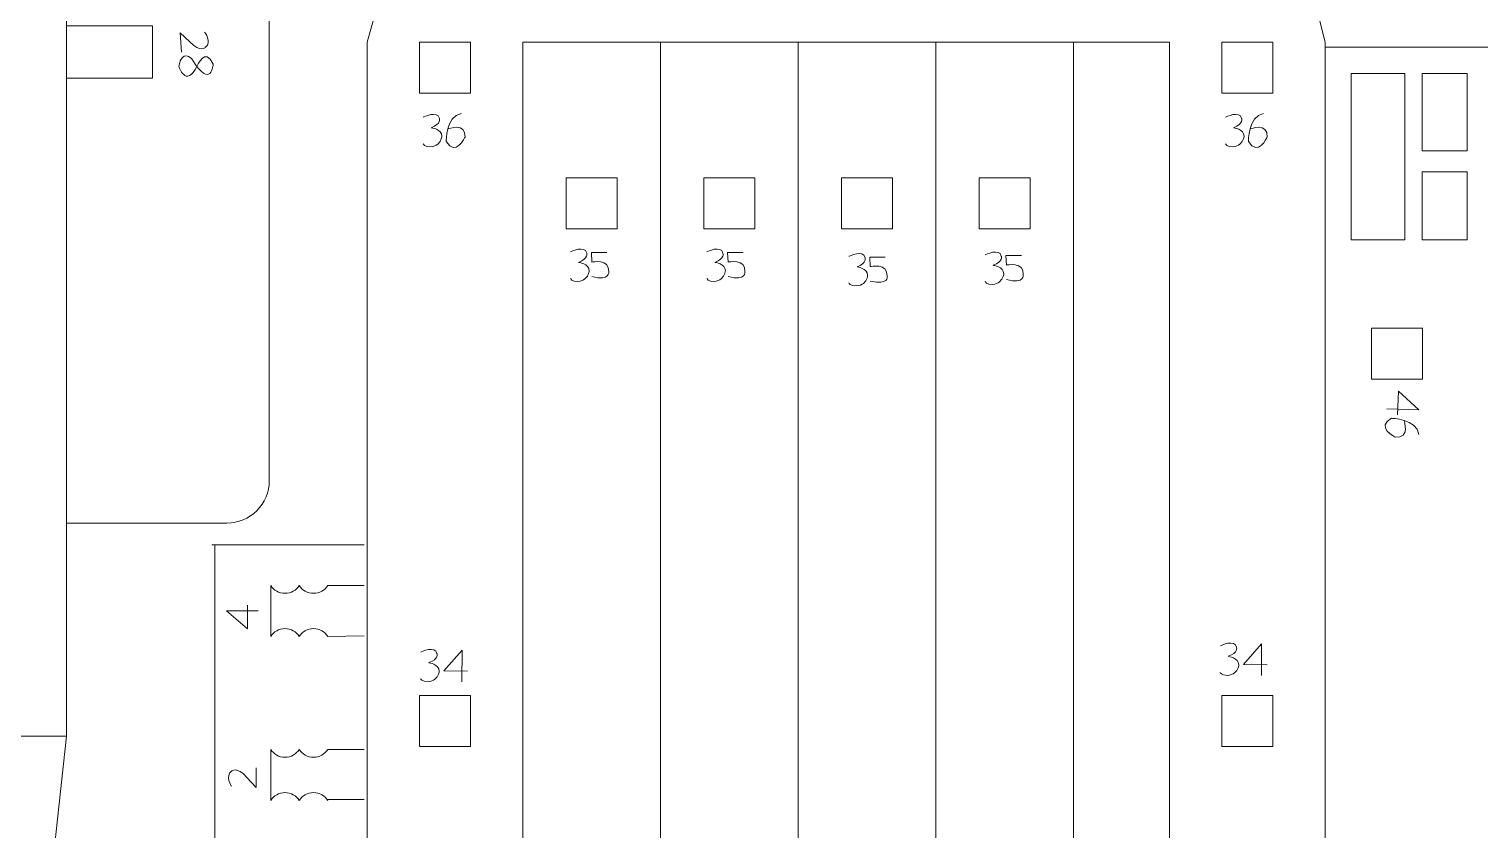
# Model space of a CAD drawing. Header units: centimetres. Extents: x -25 to 25, y -32.5 to 32.5.
# Drawn here: x -1.79 to 6.76, y -24.78 to -20.06 of the extents above; entities that cross this region are included whole.
import ezdxf

# ---------------------------------------------------------------- set-up
doc = ezdxf.new("R2010")
doc.units = ezdxf.units.CM
doc.header["$MEASUREMENT"] = 0
doc.layers.add('Capa 1', color=7, linetype='Continuous')

msp = doc.modelspace()

# ---------------------------------------------------------------- linework, layer by layer
at = {"layer": 'Capa 1', "color": 250, "lineweight": 9}
for points, knots in [([(-1.57042, -22.97459), (-1.57042, -22.97459), (-0.62509, -22.97459), (-0.62509, -22.97459), (-0.62509, -22.97459), (-0.55883, -22.97455), (-0.49531, -22.94818), (-0.44849, -22.9013), (-0.44849, -22.9013), (-0.40167, -22.85443), (-0.37539, -22.79118), (-0.37543, -22.72492), (-0.37543, -22.72492), (-0.37543, -22.72492), (-0.37543, -19.30826), (-0.37543, -19.30826), (-0.37543, -19.30826), (0.28227, -19.08095), (0.95376, -19.01668), (0.95376, -18.59109), (0.95376, -18.59109), (0.95376, -18.59109), (0.95376, -18.59108), (0.95376, -18.59108), (0.95376, -18.59108), (0.95376, -18.17628), (0.24364, -18.03013), (-0.37543, -17.7979), (-0.37543, -17.7979), (-0.37543, -17.7979), (-0.37543, -14.36634), (-0.37543, -14.36634), (-0.37543, -14.36634), (-0.37547, -14.30009), (-0.40183, -14.23656), (-0.44872, -14.18975), (-0.44872, -14.18975), (-0.49559, -14.14292), (-0.62702, -14.11664), (-0.69328, -14.11669)], [0, 0, 0, 0, 0.0909091, 0.0909091, 0.0909091, 0.0909091, 0.1818182, 0.1818182, 0.1818182, 0.1818182, 0.2727273, 0.2727273, 0.2727273, 0.2727273, 0.3636364, 0.3636364, 0.3636364, 0.3636364, 0.4545455, 0.4545455, 0.4545455, 0.4545455, 0.5454545, 0.5454545, 0.5454545, 0.5454545, 0.6363636, 0.6363636, 0.6363636, 0.6363636, 0.7272727, 0.7272727, 0.7272727, 0.7272727, 0.8181818, 0.8181818, 0.8181818, 0.8181818, 1, 1, 1, 1]), ([(-1.57042, -24.22994), (-1.57042, -24.22994), (-1.57042, -19.60774), (-1.57042, -19.60774), (-1.57042, -19.60774), (-1.57042, -19.60774), (-3.52483, -19.60774), (-3.52483, -19.60774), (-3.52483, -19.60774), (-3.52483, -19.60774), (-3.52483, -20.39944), (-3.52483, -20.39944), (-3.52483, -20.39944), (-3.52483, -20.39944), (-7.08249, -20.39944), (-7.08249, -20.39944), (-7.08249, -20.39944), (-7.08249, -20.39944), (-7.08249, -19.60774), (-7.08249, -19.60774), (-7.08249, -19.60774), (-7.08249, -19.60774), (-9.03691, -19.60774), (-9.03691, -19.60774), (-9.03691, -19.60774), (-9.03691, -19.60774), (-9.03691, -24.22994), (-9.03691, -24.22994)], [0, 0, 0, 0, 0.125, 0.125, 0.125, 0.125, 0.25, 0.25, 0.25, 0.25, 0.375, 0.375, 0.375, 0.375, 0.5, 0.5, 0.5, 0.5, 0.625, 0.625, 0.625, 0.625, 0.75, 0.75, 0.75, 0.75, 1, 1, 1, 1]), ([(-1.57042, -20.04519), (-1.57042, -20.04519), (-1.06251, -20.04519), (-1.06251, -20.04519), (-1.06251, -20.04519), (-1.06251, -20.04519), (-1.06251, -20.35407), (-1.06251, -20.35407), (-1.06251, -20.35407), (-1.06251, -20.35407), (-1.57042, -20.35407), (-1.57042, -20.35407)], [0, 0, 0, 0, 0.25, 0.25, 0.25, 0.25, 0.5, 0.5, 0.5, 0.5, 1, 1, 1, 1]), ([(-2.08777, -28.99107), (-2.08777, -28.99107), (-1.57042, -24.22994), (-1.57042, -24.22994), (-1.57042, -24.22994), (-1.57042, -24.22994), (-9.03691, -24.22994), (-9.03691, -24.22994), (-9.03691, -24.22994), (-9.03691, -24.22994), (-8.51955, -28.99107), (-8.51955, -28.99107), (-8.51955, -28.99107), (-8.51955, -28.99107), (-2.08777, -28.99107), (-2.08777, -28.99107)], [0, 0, 0, 0, 0.2, 0.2, 0.2, 0.2, 0.4, 0.4, 0.4, 0.4, 0.6, 0.6, 0.6, 0.6, 1, 1, 1, 1])]:
    msp.add_open_spline(points, degree=3, knots=knots, dxfattribs=at)
at = {"layer": 'Capa 1', "color": 250, "lineweight": 18}
for points, knots in [([(5.84744, -20.14103), (5.84744, -20.14103), (5.70944, -19.59283), (5.70944, -19.59283), (5.70944, -19.59283), (5.70944, -19.59283), (4.48921, -18.00671), (4.48921, -18.00671), (4.48921, -18.00671), (4.48921, -18.00671), (3.52347, -17.04097), (3.52347, -17.04097), (3.52347, -17.04097), (3.52347, -17.04097), (3.47654, -16.99404), (3.47654, -16.99404), (3.47654, -16.99404), (3.47654, -16.99404), (3.47654, -15.46726), (3.47654, -15.46726), (3.47654, -15.46726), (3.47654, -15.46726), (2.5726, -15.46726), (2.5726, -15.46726), (2.5726, -15.46726), (2.5726, -15.46726), (2.5726, -16.99404), (2.5726, -16.99404), (2.5726, -16.99404), (2.5726, -16.99404), (2.52567, -17.04097), (2.52567, -17.04097), (2.52567, -17.04097), (2.52567, -17.04097), (1.63114, -17.9355), (1.63114, -17.9355), (1.63114, -17.9355), (1.63114, -17.9355), (0.36176, -19.56899), (0.36176, -19.56899), (0.36176, -19.56899), (0.36176, -19.56899), (0.2017, -20.14103), (0.2017, -20.14103)], [0, 0, 0, 0, 0.0833333, 0.0833333, 0.0833333, 0.0833333, 0.1666667, 0.1666667, 0.1666667, 0.1666667, 0.25, 0.25, 0.25, 0.25, 0.3333333, 0.3333333, 0.3333333, 0.3333333, 0.4166667, 0.4166667, 0.4166667, 0.4166667, 0.5, 0.5, 0.5, 0.5, 0.5833333, 0.5833333, 0.5833333, 0.5833333, 0.6666667, 0.6666667, 0.6666667, 0.6666667, 0.75, 0.75, 0.75, 0.75, 0.8333333, 0.8333333, 0.8333333, 0.8333333, 1, 1, 1, 1]), ([(0.2017, -20.14103), (0.2017, -20.14103), (0.2017, -27.04807), (0.2017, -27.04807), (0.2017, -27.04807), (0.2017, -27.04807), (0.2017, -27.69552), (0.2017, -27.69552), (0.2017, -27.69552), (0.2017, -27.69552), (0.2017, -28.5121), (0.2017, -28.5121), (0.2017, -28.5121), (0.2017, -28.5121), (0.51031, -28.5121), (0.51031, -28.5121), (0.51031, -28.5121), (0.51031, -28.5121), (0.51031, -28.8121), (0.51031, -28.8121)], [0, 0, 0, 0, 0.1666667, 0.1666667, 0.1666667, 0.1666667, 0.3333333, 0.3333333, 0.3333333, 0.3333333, 0.5, 0.5, 0.5, 0.5, 0.6666667, 0.6666667, 0.6666667, 0.6666667, 1, 1, 1, 1]), ([(0.81031, -20.44103), (0.81031, -20.44103), (0.81031, -20.14103), (0.81031, -20.14103), (0.81031, -20.14103), (0.81031, -20.14103), (0.51031, -20.14103), (0.51031, -20.14103), (0.51031, -20.14103), (0.51031, -20.14103), (0.51031, -20.44103), (0.51031, -20.44103), (0.51031, -20.44103), (0.51031, -20.44103), (0.81031, -20.44103), (0.81031, -20.44103)], [0, 0, 0, 0, 0.2, 0.2, 0.2, 0.2, 0.4, 0.4, 0.4, 0.4, 0.6, 0.6, 0.6, 0.6, 1, 1, 1, 1]), ([(0.81031, -28.8121), (0.81031, -28.8121), (0.81031, -28.5121), (0.81031, -28.5121), (0.81031, -28.5121), (0.81031, -28.5121), (1.11892, -28.5121), (1.11892, -28.5121), (1.11892, -28.5121), (1.11892, -28.5121), (1.11892, -27.69552), (1.11892, -27.69552), (1.11892, -27.69552), (1.11892, -27.69552), (1.11892, -27.04807), (1.11892, -27.04807), (1.11892, -27.04807), (1.11892, -27.04807), (1.11892, -20.14103), (1.11892, -20.14103), (1.11892, -20.14103), (1.11892, -20.14103), (4.93022, -20.14103), (4.93022, -20.14103), (4.93022, -20.14103), (4.93022, -20.14103), (4.93022, -27.04807), (4.93022, -27.04807), (4.93022, -27.04807), (4.93022, -27.04807), (4.93022, -27.69552), (4.93022, -27.69552), (4.93022, -27.69552), (4.93022, -27.69552), (4.93022, -28.5121), (4.93022, -28.5121), (4.93022, -28.5121), (4.93022, -28.5121), (5.23883, -28.5121), (5.23883, -28.5121), (5.23883, -28.5121), (5.23883, -28.5121), (5.23883, -28.8121), (5.23883, -28.8121)], [0, 0, 0, 0, 0.0833333, 0.0833333, 0.0833333, 0.0833333, 0.1666667, 0.1666667, 0.1666667, 0.1666667, 0.25, 0.25, 0.25, 0.25, 0.3333333, 0.3333333, 0.3333333, 0.3333333, 0.4166667, 0.4166667, 0.4166667, 0.4166667, 0.5, 0.5, 0.5, 0.5, 0.5833333, 0.5833333, 0.5833333, 0.5833333, 0.6666667, 0.6666667, 0.6666667, 0.6666667, 0.75, 0.75, 0.75, 0.75, 0.8333333, 0.8333333, 0.8333333, 0.8333333, 1, 1, 1, 1]), ([(1.11892, -28.49597), (1.11892, -28.49597), (1.93031, -28.49597), (1.93031, -28.49597), (1.93031, -28.49597), (1.93031, -28.49597), (1.93031, -20.14103), (1.93031, -20.14103)], [0, 0, 0, 0, 0.3333333, 0.3333333, 0.3333333, 0.3333333, 1, 1, 1, 1]), ([(1.93031, -28.49597), (1.93031, -28.49597), (2.7417, -28.49597), (2.7417, -28.49597), (2.7417, -28.49597), (2.7417, -28.49597), (2.7417, -20.14103), (2.7417, -20.14103)], [0, 0, 0, 0, 0.3333333, 0.3333333, 0.3333333, 0.3333333, 1, 1, 1, 1]), ([(2.7417, -28.49597), (2.7417, -28.49597), (3.55309, -28.49597), (3.55309, -28.49597), (3.55309, -28.49597), (3.55309, -28.49597), (3.55309, -20.14103), (3.55309, -20.14103)], [0, 0, 0, 0, 0.3333333, 0.3333333, 0.3333333, 0.3333333, 1, 1, 1, 1]), ([(3.55309, -28.49597), (3.55309, -28.49597), (4.36448, -28.49597), (4.36448, -28.49597), (4.36448, -28.49597), (4.36448, -28.49597), (4.36448, -20.14103), (4.36448, -20.14103)], [0, 0, 0, 0, 0.3333333, 0.3333333, 0.3333333, 0.3333333, 1, 1, 1, 1]), ([(5.53883, -20.44103), (5.53883, -20.44103), (5.53883, -20.14103), (5.53883, -20.14103), (5.53883, -20.14103), (5.53883, -20.14103), (5.23883, -20.14103), (5.23883, -20.14103), (5.23883, -20.14103), (5.23883, -20.14103), (5.23883, -20.44103), (5.23883, -20.44103), (5.23883, -20.44103), (5.23883, -20.44103), (5.53883, -20.44103), (5.53883, -20.44103)], [0, 0, 0, 0, 0.2, 0.2, 0.2, 0.2, 0.4, 0.4, 0.4, 0.4, 0.6, 0.6, 0.6, 0.6, 1, 1, 1, 1]), ([(5.53883, -28.8121), (5.53883, -28.8121), (5.53883, -28.5121), (5.53883, -28.5121), (5.53883, -28.5121), (5.53883, -28.5121), (5.84744, -28.5121), (5.84744, -28.5121), (5.84744, -28.5121), (5.84744, -28.5121), (5.84744, -27.69552), (5.84744, -27.69552), (5.84744, -27.69552), (5.84744, -27.69552), (5.84744, -27.04807), (5.84744, -27.04807), (5.84744, -27.04807), (5.84744, -27.04807), (5.84744, -20.14103), (5.84744, -20.14103)], [0, 0, 0, 0, 0.1666667, 0.1666667, 0.1666667, 0.1666667, 0.3333333, 0.3333333, 0.3333333, 0.3333333, 0.5, 0.5, 0.5, 0.5, 0.6666667, 0.6666667, 0.6666667, 0.6666667, 1, 1, 1, 1]), ([(5.84744, -28.5121), (5.84744, -28.5121), (6.83522, -28.5121), (6.83522, -28.5121), (6.83522, -28.5121), (6.83522, -28.5121), (6.83522, -20.17031), (6.83522, -20.17031), (6.83522, -20.17031), (6.83522, -20.17031), (5.84744, -20.17031), (5.84744, -20.17031)], [0, 0, 0, 0, 0.25, 0.25, 0.25, 0.25, 0.5, 0.5, 0.5, 0.5, 1, 1, 1, 1]), ([(5.99957, -21.30568), (5.99957, -21.30568), (5.99957, -20.32672), (5.99957, -20.32672), (5.99957, -20.32672), (5.99957, -20.32672), (6.31707, -20.32672), (6.31707, -20.32672), (6.31707, -20.32672), (6.31707, -20.32672), (6.31707, -21.30568), (6.31707, -21.30568), (6.31707, -21.30568), (6.31707, -21.30568), (5.99957, -21.30568), (5.99957, -21.30568)], [0, 0, 0, 0, 0.2, 0.2, 0.2, 0.2, 0.4, 0.4, 0.4, 0.4, 0.6, 0.6, 0.6, 0.6, 1, 1, 1, 1]), ([(6.68308, -20.32672), (6.68308, -20.32672), (6.68308, -20.78092), (6.68308, -20.78092), (6.68308, -20.78092), (6.68308, -20.78092), (6.4185, -20.78092), (6.4185, -20.78092), (6.4185, -20.78092), (6.4185, -20.78092), (6.4185, -20.32672), (6.4185, -20.32672), (6.4185, -20.32672), (6.4185, -20.32672), (6.68308, -20.32672), (6.68308, -20.32672)], [0, 0, 0, 0, 0.2, 0.2, 0.2, 0.2, 0.4, 0.4, 0.4, 0.4, 0.6, 0.6, 0.6, 0.6, 1, 1, 1, 1]), ([(1.67461, -21.24148), (1.67461, -21.24148), (1.67461, -20.94148), (1.67461, -20.94148), (1.67461, -20.94148), (1.67461, -20.94148), (1.37461, -20.94148), (1.37461, -20.94148), (1.37461, -20.94148), (1.37461, -20.94148), (1.37461, -21.24148), (1.37461, -21.24148), (1.37461, -21.24148), (1.37461, -21.24148), (1.67461, -21.24148), (1.67461, -21.24148)], [0, 0, 0, 0, 0.2, 0.2, 0.2, 0.2, 0.4, 0.4, 0.4, 0.4, 0.6, 0.6, 0.6, 0.6, 1, 1, 1, 1]), ([(2.486, -21.24148), (2.486, -21.24148), (2.486, -20.94148), (2.486, -20.94148), (2.486, -20.94148), (2.486, -20.94148), (2.186, -20.94148), (2.186, -20.94148), (2.186, -20.94148), (2.186, -20.94148), (2.186, -21.24148), (2.186, -21.24148), (2.186, -21.24148), (2.186, -21.24148), (2.486, -21.24148), (2.486, -21.24148)], [0, 0, 0, 0, 0.2, 0.2, 0.2, 0.2, 0.4, 0.4, 0.4, 0.4, 0.6, 0.6, 0.6, 0.6, 1, 1, 1, 1]), ([(3.29739, -21.24148), (3.29739, -21.24148), (3.29739, -20.94148), (3.29739, -20.94148), (3.29739, -20.94148), (3.29739, -20.94148), (2.99739, -20.94148), (2.99739, -20.94148), (2.99739, -20.94148), (2.99739, -20.94148), (2.99739, -21.24148), (2.99739, -21.24148), (2.99739, -21.24148), (2.99739, -21.24148), (3.29739, -21.24148), (3.29739, -21.24148)], [0, 0, 0, 0, 0.2, 0.2, 0.2, 0.2, 0.4, 0.4, 0.4, 0.4, 0.6, 0.6, 0.6, 0.6, 1, 1, 1, 1]), ([(4.10878, -21.24148), (4.10878, -21.24148), (4.10878, -20.94148), (4.10878, -20.94148), (4.10878, -20.94148), (4.10878, -20.94148), (3.80878, -20.94148), (3.80878, -20.94148), (3.80878, -20.94148), (3.80878, -20.94148), (3.80878, -21.24148), (3.80878, -21.24148), (3.80878, -21.24148), (3.80878, -21.24148), (4.10878, -21.24148), (4.10878, -21.24148)], [0, 0, 0, 0, 0.2, 0.2, 0.2, 0.2, 0.4, 0.4, 0.4, 0.4, 0.6, 0.6, 0.6, 0.6, 1, 1, 1, 1]), ([(6.68308, -21.30568), (6.68308, -21.30568), (6.68308, -20.90441), (6.68308, -20.90441), (6.68308, -20.90441), (6.68308, -20.90441), (6.4185, -20.90441), (6.4185, -20.90441), (6.4185, -20.90441), (6.4185, -20.90441), (6.4185, -21.30568), (6.4185, -21.30568), (6.4185, -21.30568), (6.4185, -21.30568), (6.68308, -21.30568), (6.68308, -21.30568)], [0, 0, 0, 0, 0.2, 0.2, 0.2, 0.2, 0.4, 0.4, 0.4, 0.4, 0.6, 0.6, 0.6, 0.6, 1, 1, 1, 1]), ([(6.12073, -22.12694), (6.12073, -22.12694), (6.12073, -21.82694), (6.12073, -21.82694), (6.12073, -21.82694), (6.12073, -21.82694), (6.42073, -21.82694), (6.42073, -21.82694), (6.42073, -21.82694), (6.42073, -21.82694), (6.42073, -22.12694), (6.42073, -22.12694), (6.42073, -22.12694), (6.42073, -22.12694), (6.12073, -22.12694), (6.12073, -22.12694)], [0, 0, 0, 0, 0.2, 0.2, 0.2, 0.2, 0.4, 0.4, 0.4, 0.4, 0.6, 0.6, 0.6, 0.6, 1, 1, 1, 1]), ([(-0.19826, -23.34186), (-0.21604, -23.36956), (-0.24712, -23.38792), (-0.28248, -23.38792), (-0.28248, -23.38792), (-0.31784, -23.38792), (-0.34892, -23.36956), (-0.3667, -23.34186)], [0, 0, 0, 0, 0.3333333, 0.3333333, 0.3333333, 0.3333333, 1, 1, 1, 1]), ([(-0.02982, -23.34186), (-0.0476, -23.36956), (-0.07868, -23.38792), (-0.11404, -23.38792), (-0.11404, -23.38792), (-0.1494, -23.38792), (-0.18048, -23.36956), (-0.19826, -23.34186)], [0, 0, 0, 0, 0.3333333, 0.3333333, 0.3333333, 0.3333333, 1, 1, 1, 1]), ([(-0.19842, -23.64187), (-0.2162, -23.61417), (-0.24728, -23.59581), (-0.28264, -23.59581), (-0.28264, -23.59581), (-0.318, -23.59581), (-0.34908, -23.61417), (-0.36686, -23.64187)], [0, 0, 0, 0, 0.3333333, 0.3333333, 0.3333333, 0.3333333, 1, 1, 1, 1]), ([(-0.02998, -23.64187), (-0.04776, -23.61417), (-0.07884, -23.59581), (-0.1142, -23.59581), (-0.1142, -23.59581), (-0.14956, -23.59581), (-0.18064, -23.61417), (-0.19842, -23.64187)], [0, 0, 0, 0, 0.3333333, 0.3333333, 0.3333333, 0.3333333, 1, 1, 1, 1]), ([(0.81031, -23.98984), (0.81031, -23.98984), (0.51031, -23.98984), (0.51031, -23.98984), (0.51031, -23.98984), (0.51031, -23.98984), (0.51031, -24.28984), (0.51031, -24.28984), (0.51031, -24.28984), (0.51031, -24.28984), (0.81031, -24.28984), (0.81031, -24.28984), (0.81031, -24.28984), (0.81031, -24.28984), (0.81031, -23.98984), (0.81031, -23.98984)], [0, 0, 0, 0, 0.2, 0.2, 0.2, 0.2, 0.4, 0.4, 0.4, 0.4, 0.6, 0.6, 0.6, 0.6, 1, 1, 1, 1]), ([(5.53883, -23.98984), (5.53883, -23.98984), (5.23883, -23.98984), (5.23883, -23.98984), (5.23883, -23.98984), (5.23883, -23.98984), (5.23883, -24.28984), (5.23883, -24.28984), (5.23883, -24.28984), (5.23883, -24.28984), (5.53883, -24.28984), (5.53883, -24.28984), (5.53883, -24.28984), (5.53883, -24.28984), (5.53883, -23.98984), (5.53883, -23.98984)], [0, 0, 0, 0, 0.2, 0.2, 0.2, 0.2, 0.4, 0.4, 0.4, 0.4, 0.6, 0.6, 0.6, 0.6, 1, 1, 1, 1]), ([(-0.19826, -24.30779), (-0.21604, -24.33549), (-0.24712, -24.35385), (-0.28248, -24.35385), (-0.28248, -24.35385), (-0.31784, -24.35385), (-0.34892, -24.33549), (-0.3667, -24.30779)], [0, 0, 0, 0, 0.3333333, 0.3333333, 0.3333333, 0.3333333, 1, 1, 1, 1]), ([(-0.02982, -24.30779), (-0.0476, -24.33549), (-0.07868, -24.35385), (-0.11404, -24.35385), (-0.11404, -24.35385), (-0.1494, -24.35385), (-0.18048, -24.33549), (-0.19826, -24.30779)], [0, 0, 0, 0, 0.3333333, 0.3333333, 0.3333333, 0.3333333, 1, 1, 1, 1]), ([(-0.19842, -24.6078), (-0.2162, -24.5801), (-0.24728, -24.56174), (-0.28264, -24.56174), (-0.28264, -24.56174), (-0.318, -24.56174), (-0.34908, -24.5801), (-0.36686, -24.6078)], [0, 0, 0, 0, 0.3333333, 0.3333333, 0.3333333, 0.3333333, 1, 1, 1, 1]), ([(-0.02998, -24.6078), (-0.04776, -24.5801), (-0.07884, -24.56174), (-0.1142, -24.56174), (-0.1142, -24.56174), (-0.14956, -24.56174), (-0.18064, -24.5801), (-0.19842, -24.6078)], [0, 0, 0, 0, 0.3333333, 0.3333333, 0.3333333, 0.3333333, 1, 1, 1, 1])]:
    msp.add_open_spline(points, degree=3, knots=knots, dxfattribs=at)
at = {"layer": 'Capa 1', "color": 22, "lineweight": 5}
for points, knots in [([(-0.8427, -20.14048), (-0.8427, -20.14048), (-0.90067, -20.08598), (-0.90067, -20.08598), (-0.90067, -20.08598), (-0.90067, -20.08598), (-0.89333, -20.20107), (-0.89333, -20.20107)], [0, 0, 0, 0, 0.3333333, 0.3333333, 0.3333333, 0.3333333, 1, 1, 1, 1]), ([(-0.75595, -20.08292), (-0.75595, -20.08292), (-0.71129, -20.14203), (-0.75029, -20.17173), (-0.75029, -20.17173), (-0.75029, -20.17173), (-0.77915, -20.20456), (-0.8427, -20.14048)], [0, 0, 0, 0, 0.3333333, 0.3333333, 0.3333333, 0.3333333, 1, 1, 1, 1]), ([(-0.79939, -20.28145), (-0.79939, -20.28145), (-0.75291, -20.16645), (-0.7057, -20.27072), (-0.7057, -20.27072), (-0.7057, -20.27072), (-0.71686, -20.42845), (-0.8318, -20.23938), (-0.8318, -20.23938), (-0.8318, -20.23938), (-0.89111, -20.17937), (-0.90813, -20.28398), (-0.90813, -20.28398), (-0.90813, -20.28398), (-0.8684, -20.41513), (-0.79939, -20.28145)], [0, 0, 0, 0, 0.2, 0.2, 0.2, 0.2, 0.4, 0.4, 0.4, 0.4, 0.6, 0.6, 0.6, 0.6, 1, 1, 1, 1]), ([(0.53214, -20.7404), (0.53214, -20.7404), (0.53937, -20.75888), (0.57542, -20.75768), (0.57542, -20.75768), (0.59413, -20.75706), (0.60753, -20.75037), (0.61725, -20.74272), (0.61725, -20.74272), (0.64095, -20.72402), (0.64217, -20.69498), (0.64217, -20.69498), (0.64217, -20.69498), (0.64095, -20.65327), (0.57973, -20.64523), (0.57973, -20.64523), (0.57973, -20.64523), (0.63969, -20.62294), (0.62732, -20.59081), (0.62732, -20.59081), (0.62732, -20.59081), (0.61868, -20.54138), (0.53214, -20.58337), (0.53214, -20.58337)], [0, 0, 0, 0, 0.1428571, 0.1428571, 0.1428571, 0.1428571, 0.2857143, 0.2857143, 0.2857143, 0.2857143, 0.4285714, 0.4285714, 0.4285714, 0.4285714, 0.5714286, 0.5714286, 0.5714286, 0.5714286, 0.7142857, 0.7142857, 0.7142857, 0.7142857, 1, 1, 1, 1]), ([(0.6794, -20.65212), (0.6794, -20.65212), (0.78324, -20.61157), (0.77829, -20.70023), (0.77829, -20.70023), (0.77829, -20.70023), (0.7231, -20.822), (0.66784, -20.72631), (0.66784, -20.72631), (0.66784, -20.72631), (0.6629, -20.58124), (0.75681, -20.56148)], [0, 0, 0, 0, 0.25, 0.25, 0.25, 0.25, 0.5, 0.5, 0.5, 0.5, 1, 1, 1, 1]), ([(5.25937, -20.7404), (5.25937, -20.7404), (5.2666, -20.75888), (5.30265, -20.75768), (5.30265, -20.75768), (5.32136, -20.75706), (5.33476, -20.75037), (5.34448, -20.74272), (5.34448, -20.74272), (5.36818, -20.72402), (5.3694, -20.69498), (5.3694, -20.69498), (5.3694, -20.69498), (5.36818, -20.65327), (5.30696, -20.64523), (5.30696, -20.64523), (5.30696, -20.64523), (5.36692, -20.62294), (5.35455, -20.59081), (5.35455, -20.59081), (5.35455, -20.59081), (5.34591, -20.54138), (5.25937, -20.58337), (5.25937, -20.58337)], [0, 0, 0, 0, 0.1428571, 0.1428571, 0.1428571, 0.1428571, 0.2857143, 0.2857143, 0.2857143, 0.2857143, 0.4285714, 0.4285714, 0.4285714, 0.4285714, 0.5714286, 0.5714286, 0.5714286, 0.5714286, 0.7142857, 0.7142857, 0.7142857, 0.7142857, 1, 1, 1, 1]), ([(5.40663, -20.65212), (5.40663, -20.65212), (5.51047, -20.61157), (5.50552, -20.70023), (5.50552, -20.70023), (5.50552, -20.70023), (5.45033, -20.822), (5.39507, -20.72631), (5.39507, -20.72631), (5.39507, -20.72631), (5.39013, -20.58124), (5.48404, -20.56148)], [0, 0, 0, 0, 0.25, 0.25, 0.25, 0.25, 0.5, 0.5, 0.5, 0.5, 1, 1, 1, 1]), ([(1.40018, -21.5336), (1.40018, -21.5336), (1.40741, -21.55208), (1.44346, -21.55088), (1.44346, -21.55088), (1.46217, -21.55026), (1.47557, -21.54357), (1.48529, -21.53592), (1.48529, -21.53592), (1.50899, -21.51722), (1.51021, -21.48818), (1.51021, -21.48818), (1.51021, -21.48818), (1.50899, -21.44647), (1.44777, -21.43843), (1.44777, -21.43843), (1.44777, -21.43843), (1.50773, -21.41614), (1.49536, -21.38401), (1.49536, -21.38401), (1.49536, -21.38401), (1.48672, -21.33458), (1.40018, -21.37657), (1.40018, -21.37657)], [0, 0, 0, 0, 0.1428571, 0.1428571, 0.1428571, 0.1428571, 0.2857143, 0.2857143, 0.2857143, 0.2857143, 0.4285714, 0.4285714, 0.4285714, 0.4285714, 0.5714286, 0.5714286, 0.5714286, 0.5714286, 0.7142857, 0.7142857, 0.7142857, 0.7142857, 1, 1, 1, 1]), ([(2.20275, -21.5336), (2.20275, -21.5336), (2.20998, -21.55208), (2.24603, -21.55088), (2.24603, -21.55088), (2.26474, -21.55026), (2.27814, -21.54357), (2.28786, -21.53592), (2.28786, -21.53592), (2.31156, -21.51722), (2.31278, -21.48818), (2.31278, -21.48818), (2.31278, -21.48818), (2.31156, -21.44647), (2.25034, -21.43843), (2.25034, -21.43843), (2.25034, -21.43843), (2.3103, -21.41614), (2.29793, -21.38401), (2.29793, -21.38401), (2.29793, -21.38401), (2.28929, -21.33458), (2.20275, -21.37657), (2.20275, -21.37657)], [0, 0, 0, 0, 0.1428571, 0.1428571, 0.1428571, 0.1428571, 0.2857143, 0.2857143, 0.2857143, 0.2857143, 0.4285714, 0.4285714, 0.4285714, 0.4285714, 0.5714286, 0.5714286, 0.5714286, 0.5714286, 0.7142857, 0.7142857, 0.7142857, 0.7142857, 1, 1, 1, 1]), ([(3.0406, -21.56006), (3.0406, -21.56006), (3.04783, -21.57854), (3.08388, -21.57734), (3.08388, -21.57734), (3.10259, -21.57672), (3.11599, -21.57003), (3.12571, -21.56238), (3.12571, -21.56238), (3.14941, -21.54368), (3.15063, -21.51464), (3.15063, -21.51464), (3.15063, -21.51464), (3.14941, -21.47293), (3.08819, -21.46489), (3.08819, -21.46489), (3.08819, -21.46489), (3.14815, -21.4426), (3.13578, -21.41047), (3.13578, -21.41047), (3.13578, -21.41047), (3.12714, -21.36104), (3.0406, -21.40303), (3.0406, -21.40303)], [0, 0, 0, 0, 0.1428571, 0.1428571, 0.1428571, 0.1428571, 0.2857143, 0.2857143, 0.2857143, 0.2857143, 0.4285714, 0.4285714, 0.4285714, 0.4285714, 0.5714286, 0.5714286, 0.5714286, 0.5714286, 0.7142857, 0.7142857, 0.7142857, 0.7142857, 1, 1, 1, 1]), ([(3.84317, -21.55124), (3.84317, -21.55124), (3.8504, -21.56972), (3.88645, -21.56852), (3.88645, -21.56852), (3.90516, -21.5679), (3.91856, -21.56121), (3.92828, -21.55356), (3.92828, -21.55356), (3.95198, -21.53486), (3.9532, -21.50582), (3.9532, -21.50582), (3.9532, -21.50582), (3.95198, -21.46411), (3.89076, -21.45607), (3.89076, -21.45607), (3.89076, -21.45607), (3.95072, -21.43378), (3.93835, -21.40165), (3.93835, -21.40165), (3.93835, -21.40165), (3.92971, -21.35222), (3.84317, -21.39421), (3.84317, -21.39421)], [0, 0, 0, 0, 0.1428571, 0.1428571, 0.1428571, 0.1428571, 0.2857143, 0.2857143, 0.2857143, 0.2857143, 0.4285714, 0.4285714, 0.4285714, 0.4285714, 0.5714286, 0.5714286, 0.5714286, 0.5714286, 0.7142857, 0.7142857, 0.7142857, 0.7142857, 1, 1, 1, 1]), ([(1.61422, -21.38123), (1.61422, -21.38123), (1.52275, -21.38068), (1.52275, -21.38068), (1.52275, -21.38068), (1.52275, -21.38068), (1.52604, -21.43706), (1.52604, -21.43706)], [0, 0, 0, 0, 0.3333333, 0.3333333, 0.3333333, 0.3333333, 1, 1, 1, 1]), ([(1.52604, -21.43706), (1.52604, -21.43706), (1.63113, -21.413), (1.62495, -21.49423), (1.62495, -21.49423), (1.62495, -21.49423), (1.63606, -21.54992), (1.52604, -21.52271)], [0, 0, 0, 0, 0.3333333, 0.3333333, 0.3333333, 0.3333333, 1, 1, 1, 1]), ([(2.41679, -21.38123), (2.41679, -21.38123), (2.32532, -21.38068), (2.32532, -21.38068), (2.32532, -21.38068), (2.32532, -21.38068), (2.32861, -21.43706), (2.32861, -21.43706)], [0, 0, 0, 0, 0.3333333, 0.3333333, 0.3333333, 0.3333333, 1, 1, 1, 1]), ([(2.32861, -21.43706), (2.32861, -21.43706), (2.4337, -21.413), (2.42752, -21.49423), (2.42752, -21.49423), (2.42752, -21.49423), (2.43863, -21.54992), (2.32861, -21.52271)], [0, 0, 0, 0, 0.3333333, 0.3333333, 0.3333333, 0.3333333, 1, 1, 1, 1]), ([(3.25464, -21.40769), (3.25464, -21.40769), (3.16317, -21.40714), (3.16317, -21.40714), (3.16317, -21.40714), (3.16317, -21.40714), (3.16646, -21.46352), (3.16646, -21.46352)], [0, 0, 0, 0, 0.3333333, 0.3333333, 0.3333333, 0.3333333, 1, 1, 1, 1]), ([(3.16646, -21.46352), (3.16646, -21.46352), (3.27155, -21.43946), (3.26537, -21.52069), (3.26537, -21.52069), (3.26537, -21.52069), (3.27648, -21.57638), (3.16646, -21.54917)], [0, 0, 0, 0, 0.3333333, 0.3333333, 0.3333333, 0.3333333, 1, 1, 1, 1]), ([(4.05721, -21.39887), (4.05721, -21.39887), (3.96574, -21.39832), (3.96574, -21.39832), (3.96574, -21.39832), (3.96574, -21.39832), (3.96903, -21.4547), (3.96903, -21.4547)], [0, 0, 0, 0, 0.3333333, 0.3333333, 0.3333333, 0.3333333, 1, 1, 1, 1]), ([(3.96903, -21.4547), (3.96903, -21.4547), (4.07412, -21.43064), (4.06794, -21.51187), (4.06794, -21.51187), (4.06794, -21.51187), (4.07905, -21.56756), (3.96903, -21.54035)], [0, 0, 0, 0, 0.3333333, 0.3333333, 0.3333333, 0.3333333, 1, 1, 1, 1]), ([(6.27397, -22.33673), (6.27397, -22.33673), (6.2797, -22.19719), (6.2797, -22.19719), (6.2797, -22.19719), (6.2797, -22.19719), (6.39889, -22.30722), (6.39889, -22.30722), (6.39889, -22.30722), (6.39889, -22.30722), (6.21109, -22.30072), (6.21109, -22.30072)], [0, 0, 0, 0, 0.25, 0.25, 0.25, 0.25, 0.5, 0.5, 0.5, 0.5, 1, 1, 1, 1]), ([(6.31233, -22.37169), (6.31233, -22.37169), (6.34858, -22.47711), (6.2602, -22.46853), (6.2602, -22.46853), (6.2602, -22.46853), (6.1408, -22.40838), (6.23868, -22.3571), (6.23868, -22.3571), (6.23868, -22.3571), (6.38383, -22.35812), (6.39972, -22.45276)], [0, 0, 0, 0, 0.25, 0.25, 0.25, 0.25, 0.5, 0.5, 0.5, 0.5, 1, 1, 1, 1]), ([(-0.50431, -23.45747), (-0.50431, -23.45747), (-0.50431, -23.59713), (-0.50431, -23.59713), (-0.50431, -23.59713), (-0.50431, -23.59713), (-0.62792, -23.49208), (-0.62792, -23.49208), (-0.62792, -23.49208), (-0.62792, -23.49208), (-0.44001, -23.49087), (-0.44001, -23.49087)], [0, 0, 0, 0, 0.25, 0.25, 0.25, 0.25, 0.5, 0.5, 0.5, 0.5, 1, 1, 1, 1]), ([(5.22736, -23.85368), (5.22736, -23.85368), (5.23433, -23.87226), (5.27039, -23.87156), (5.27039, -23.87156), (5.28911, -23.87119), (5.3026, -23.86469), (5.31243, -23.85717), (5.31243, -23.85717), (5.33638, -23.8388), (5.338, -23.80978), (5.338, -23.80978), (5.338, -23.80978), (5.33736, -23.76806), (5.27625, -23.75918), (5.27625, -23.75918), (5.27625, -23.75918), (5.33652, -23.73771), (5.32459, -23.70542), (5.32459, -23.70542), (5.32459, -23.70542), (5.31663, -23.65587), (5.22952, -23.69667), (5.22952, -23.69667)], [0, 0, 0, 0, 0.1428571, 0.1428571, 0.1428571, 0.1428571, 0.2857143, 0.2857143, 0.2857143, 0.2857143, 0.4285714, 0.4285714, 0.4285714, 0.4285714, 0.5714286, 0.5714286, 0.5714286, 0.5714286, 0.7142857, 0.7142857, 0.7142857, 0.7142857, 1, 1, 1, 1]), ([(0.51585, -23.891), (0.51585, -23.891), (0.52282, -23.90958), (0.55888, -23.90888), (0.55888, -23.90888), (0.5776, -23.90851), (0.59109, -23.90201), (0.60092, -23.89449), (0.60092, -23.89449), (0.62487, -23.87612), (0.62649, -23.8471), (0.62649, -23.8471), (0.62649, -23.8471), (0.62585, -23.80538), (0.56474, -23.7965), (0.56474, -23.7965), (0.56474, -23.7965), (0.62501, -23.77503), (0.61308, -23.74274), (0.61308, -23.74274), (0.61308, -23.74274), (0.60512, -23.69319), (0.51801, -23.73399), (0.51801, -23.73399)], [0, 0, 0, 0, 0.1428571, 0.1428571, 0.1428571, 0.1428571, 0.2857143, 0.2857143, 0.2857143, 0.2857143, 0.4285714, 0.4285714, 0.4285714, 0.4285714, 0.5714286, 0.5714286, 0.5714286, 0.5714286, 0.7142857, 0.7142857, 0.7142857, 0.7142857, 1, 1, 1, 1]), ([(0.79383, -23.84632), (0.79383, -23.84632), (0.65418, -23.84439), (0.65418, -23.84439), (0.65418, -23.84439), (0.65418, -23.84439), (0.76093, -23.72224), (0.76093, -23.72224), (0.76093, -23.72224), (0.76093, -23.72224), (0.75955, -23.91015), (0.75955, -23.91015)], [0, 0, 0, 0, 0.25, 0.25, 0.25, 0.25, 0.5, 0.5, 0.5, 0.5, 1, 1, 1, 1]), ([(5.50534, -23.809), (5.50534, -23.809), (5.36569, -23.80707), (5.36569, -23.80707), (5.36569, -23.80707), (5.36569, -23.80707), (5.47244, -23.68492), (5.47244, -23.68492), (5.47244, -23.68492), (5.47244, -23.68492), (5.47106, -23.87283), (5.47106, -23.87283)], [0, 0, 0, 0, 0.25, 0.25, 0.25, 0.25, 0.5, 0.5, 0.5, 0.5, 1, 1, 1, 1]), ([(-0.59721, -24.52473), (-0.59721, -24.52473), (-0.63802, -24.4629), (-0.59721, -24.43574), (-0.59721, -24.43574), (-0.59721, -24.43574), (-0.56631, -24.40482), (-0.50697, -24.47281)], [0, 0, 0, 0, 0.3333333, 0.3333333, 0.3333333, 0.3333333, 1, 1, 1, 1]), ([(-0.50697, -24.47281), (-0.50697, -24.47281), (-0.45259, -24.53089), (-0.45259, -24.53089), (-0.45259, -24.53089), (-0.45259, -24.53089), (-0.45259, -24.41557), (-0.45259, -24.41557)], [0, 0, 0, 0, 0.3333333, 0.3333333, 0.3333333, 0.3333333, 1, 1, 1, 1])]:
    msp.add_open_spline(points, degree=3, knots=knots, dxfattribs=at)
at = {"layer": 'Capa 1', "color": 250, "lineweight": 18}
msp.add_open_spline([(0.1849, -23.10208), (0.1849, -23.10208), (-0.71363, -23.10208), (-0.71363, -23.10208)], degree=3, dxfattribs=at)
at = {"layer": 'Capa 1', "color": 250, "lineweight": 9}
for points in [[(-0.69683, -24.90639), (-0.69683, -24.90639), (-0.69683, -23.10208), (-0.69683, -23.10208)], [(-0.36686, -23.64187), (-0.36686, -23.64187), (-0.3667, -23.34186), (-0.3667, -23.34186)], [(-0.02982, -23.34186), (-0.02982, -23.34186), (0.1849, -23.34186), (0.1849, -23.34186)], [(0.1849, -23.63844), (0.1849, -23.63844), (-0.02998, -23.64187), (-0.02998, -23.64187)], [(-0.36686, -24.6078), (-0.36686, -24.6078), (-0.3667, -24.30779), (-0.3667, -24.30779)], [(-0.02982, -24.30779), (-0.02982, -24.30779), (0.1849, -24.30779), (0.1849, -24.30779)], [(0.1849, -24.60179), (0.1849, -24.60179), (-0.03416, -24.60179), (-0.03416, -24.60179)]]:
    msp.add_open_spline(points, degree=3, dxfattribs=at)

doc.saveas('drawing.dxf')
